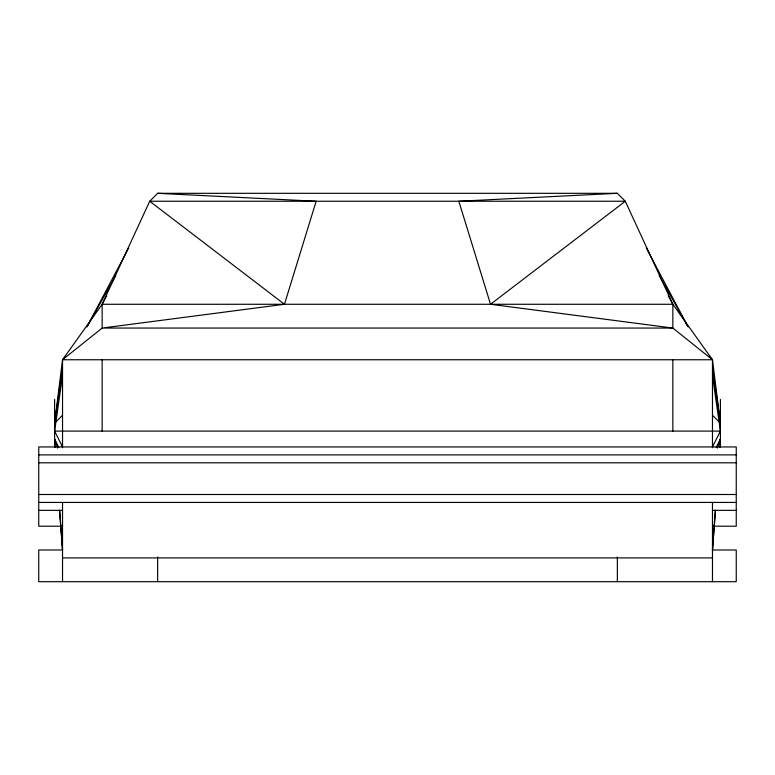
<?xml version="1.0" encoding="UTF-8"?>
<svg xmlns="http://www.w3.org/2000/svg" width="775" height="775" viewBox="0 0 775 775"><rect width="100%" height="100%" fill="white"/><g stroke="black" fill="none" stroke-linecap="round" stroke-linejoin="round"><path stroke-width="1.16" d="M59.685 510.183L62.533 549.988L38.75 549.988L38.75 581.686L736.25 581.686L736.25 549.988L712.467 549.988L715.315 510.183M719.791 447.466L720.401 439.018L716.168 447.475M712.467 549.988L715.509 510.444M62.533 415.245L54.599 423.169L62.533 359.755L102.155 304.275L106.737 295.779M54.599 423.169L62.533 367.689M62.533 446.942L54.599 431.094L62.533 375.613M712.467 415.245L720.401 423.169L712.467 359.755L672.845 328.058L102.155 328.058L284.464 304.275L316.161 201.238L157.645 193.314L149.72 201.238L102.155 304.275L102.155 328.058L62.533 359.755L62.533 447.698M717.379 448.076L720.401 439.018M712.467 446.942L720.401 431.094L712.467 375.613M86.878 326.982L128.766 247.845M87.488 325.955L115.785 275.648M65.904 356.384L62.533 359.755L712.467 359.755L712.467 447.698M617.355 193.314L458.839 201.238L490.536 304.275L625.28 201.238L617.355 193.314L157.645 193.314M102.155 304.275L672.845 304.275L712.467 359.755L709.096 356.384M54.599 431.094L720.401 431.094M38.75 454.877L736.25 454.877M38.75 462.801L736.25 462.801M38.75 494.498L736.25 494.498M38.75 502.433L736.25 502.433M38.75 510.357L62.533 510.357M712.467 510.357L736.25 510.357M62.533 526.206L38.75 526.206L38.75 446.942L736.25 446.942L736.25 526.206L712.467 526.206M62.533 557.913L712.467 557.913M490.536 304.275L672.845 328.058L672.845 304.275L625.28 201.238L149.72 201.238L284.464 304.275M659.215 275.648L687.512 325.955M668.263 295.779L672.845 304.275M646.234 247.845L688.123 326.982M55.209 447.466L54.599 439.018L58.832 447.475M54.599 439.018L57.621 448.076M712.467 367.689L720.401 423.169M59.491 510.444L62.533 549.988M720.401 399.387L720.401 446.942M712.467 502.433L712.467 581.686M672.845 359.755L672.845 431.094M617.355 557.031L617.355 581.686M157.645 557.031L157.645 581.686M102.155 359.755L102.155 431.094M62.533 502.433L62.533 581.686M54.599 399.387L54.599 446.942"/></g></svg>
